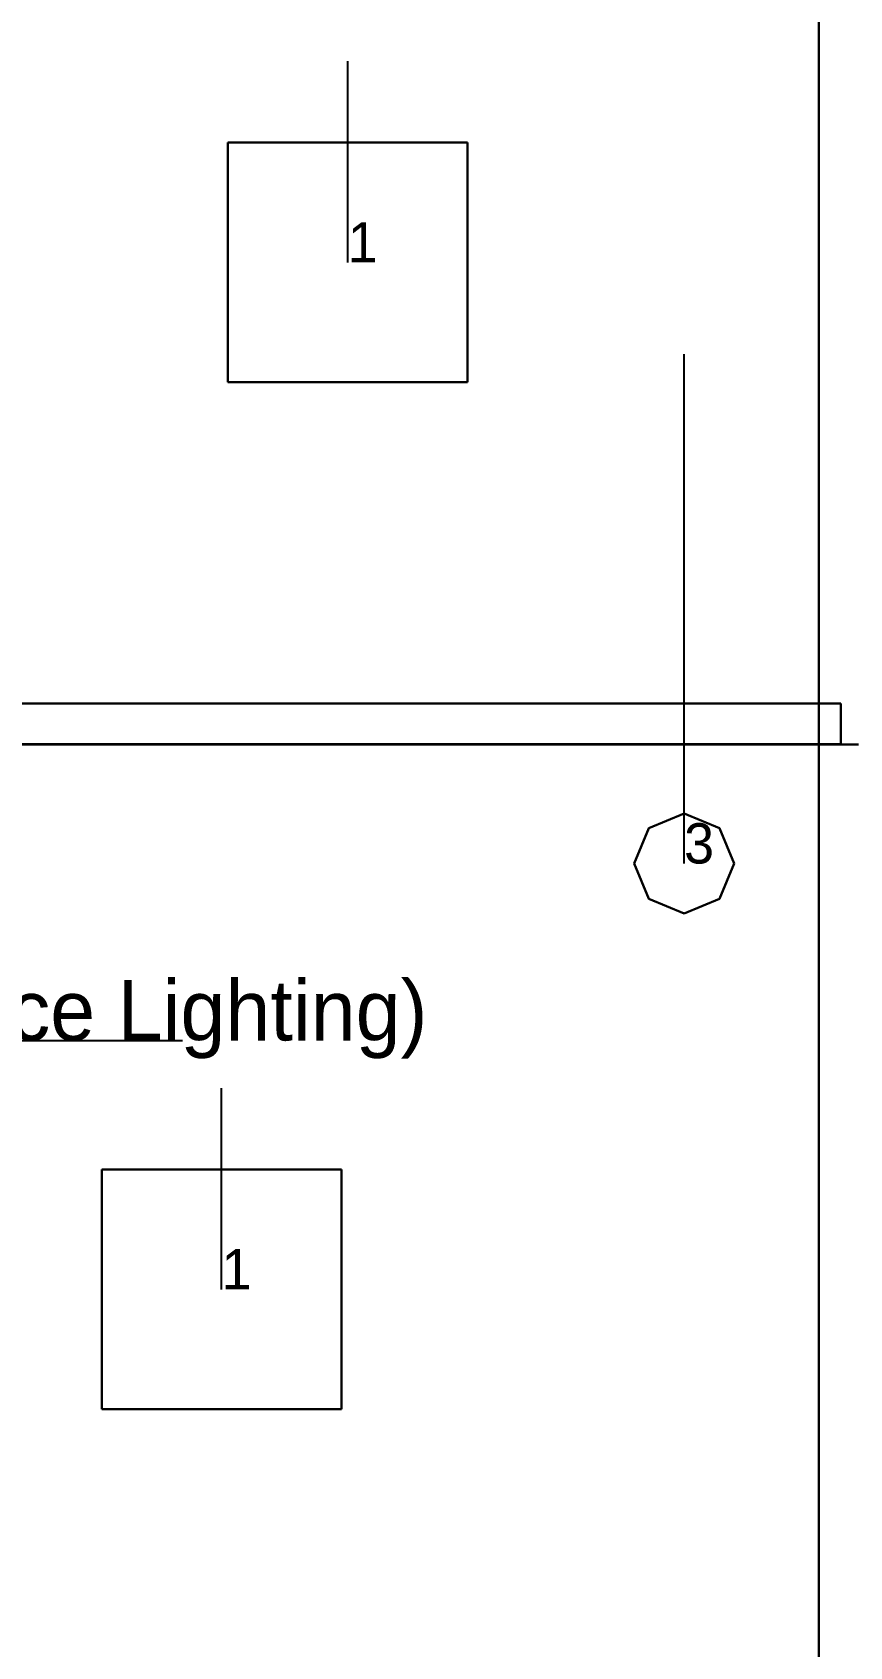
# Model space of a CAD drawing. Extents: x 0 to 48.1, y 0 to 23.7.
# Drawn here: x 18.392 to 20.422, y 9.895 to 13.903 of the extents above; entities that cross this region are included whole.
import ezdxf

# ---------------------------------------------------------------- set-up
doc = ezdxf.new("R2010")
doc.units = 0
doc.header["$MEASUREMENT"] = 0
for name, color, linetype in [('DLXFURN', 5, 'Continuous'), ('DLXLUM', 1, 'Continuous'), ('DLXLUMEX', 1, 'Continuous'), ('DLXSCENE', 7, 'Continuous'), ('DLXSUM', 9, 'Continuous')]:
    doc.layers.add(name, color=color, linetype=linetype)

# ---------------------------------------------------------------- blocks, each defined once
blk = doc.blocks.new('*U20')
at = {"color": 1}
blk.add_line((0, 0), (0, 0.5), dxfattribs=at)
for p, q in [((0.2975, 0.2975), (-0.2975, 0.2975)), ((-0.2975, 0.2975), (-0.2975, -0.2975)), ((-0.2975, 0.2975), (-0.2975, -0.2975)), ((-0.2975, -0.2975), (-0.2975, 0.2975)), ((-0.2975, 0.2975), (-0.2975, 0.2975)), ((0.2975, 0.2975), (-0.2975, 0.2975)), ((-0.2975, 0.2975), (-0.2975, 0.2975)), ((-0.2975, 0.2975), (0.2975, 0.2975)), ((-0.2975, -0.2975), (-0.2975, 0.2975)), ((-0.2975, 0.2975), (0.2975, 0.2975)), ((0.2975, -0.2975), (0.2975, 0.2975)), ((0.2975, 0.2975), (0.2975, 0.2975)), ((0.2975, -0.2975), (0.2975, 0.2975)), ((0.2975, 0.2975), (0.2975, 0.2975)), ((0.2975, 0.2975), (0.2975, -0.2975)), ((0.2975, 0.2975), (0.2975, -0.2975)), ((-0.2975, -0.2975), (0.2975, -0.2975)), ((-0.2975, -0.2975), (0.2975, -0.2975)), ((0.2975, -0.2975), (-0.2975, -0.2975)), ((-0.2975, -0.2975), (-0.2975, -0.2975)), ((-0.2975, -0.2975), (-0.2975, -0.2975)), ((0.2975, -0.2975), (-0.2975, -0.2975)), ((0.2975, -0.2975), (0.2975, -0.2975)), ((0.2975, -0.2975), (0.2975, -0.2975))]:
    blk.add_line(p, q)
at = {"layer": 'DLXLUMEX', "color": 7}
blk.add_text('1', height=0.1, dxfattribs=at).set_placement((0, 0))
blk = doc.blocks.new('*U31')
at = {"color": 1}
blk.add_line((0, 0), (0, 0.5), dxfattribs=at)
for p, q in [((0.2975, 0.2975), (-0.2975, 0.2975)), ((-0.2975, 0.2975), (-0.2975, -0.2975)), ((-0.2975, 0.2975), (-0.2975, -0.2975)), ((-0.2975, -0.2975), (-0.2975, 0.2975)), ((-0.2975, 0.2975), (-0.2975, 0.2975)), ((0.2975, 0.2975), (-0.2975, 0.2975)), ((-0.2975, 0.2975), (-0.2975, 0.2975)), ((-0.2975, 0.2975), (0.2975, 0.2975)), ((-0.2975, -0.2975), (-0.2975, 0.2975)), ((-0.2975, 0.2975), (0.2975, 0.2975)), ((0.2975, -0.2975), (0.2975, 0.2975)), ((0.2975, 0.2975), (0.2975, 0.2975)), ((0.2975, -0.2975), (0.2975, 0.2975)), ((0.2975, 0.2975), (0.2975, 0.2975)), ((0.2975, 0.2975), (0.2975, -0.2975)), ((0.2975, 0.2975), (0.2975, -0.2975)), ((-0.2975, -0.2975), (0.2975, -0.2975)), ((-0.2975, -0.2975), (0.2975, -0.2975)), ((0.2975, -0.2975), (-0.2975, -0.2975)), ((-0.2975, -0.2975), (-0.2975, -0.2975)), ((-0.2975, -0.2975), (-0.2975, -0.2975)), ((0.2975, -0.2975), (-0.2975, -0.2975)), ((0.2975, -0.2975), (0.2975, -0.2975)), ((0.2975, -0.2975), (0.2975, -0.2975))]:
    blk.add_line(p, q)
at = {"layer": 'DLXLUMEX', "color": 7}
blk.add_text('1', height=0.1, dxfattribs=at).set_placement((0, 0))
blk = doc.blocks.new('*U36')
at = {"color": 1}
blk.add_line((0, 0), (0, 1.265), dxfattribs=at)
for p, q in [((-0.0877, 0.0877), (0, 0.124)), ((0, 0.124), (-0.0877, 0.0877)), ((0, 0.124), (-0.0877, 0.0877)), ((-0.0877, 0.0877), (0, 0.124)), ((0, 0.124), (0.0877, 0.0877)), ((0.0877, 0.0877), (0, 0.124)), ((0.0877, 0.0877), (0, 0.124)), ((0, 0.124), (0, 0.124)), ((0, 0.124), (0.0877, 0.0877)), ((0, 0.124), (0, 0.124)), ((-0.124, 0), (-0.0877, 0.0877)), ((-0.0877, 0.0877), (-0.124, 0)), ((-0.0877, 0.0877), (-0.124, 0)), ((-0.124, 0), (-0.0877, 0.0877)), ((-0.0877, 0.0877), (-0.0877, 0.0877)), ((-0.0877, 0.0877), (-0.0877, 0.0877)), ((0.0877, 0.0877), (0.124, 0)), ((0.124, 0), (0.0877, 0.0877)), ((0.0877, 0.0877), (0.0877, 0.0877)), ((0.124, 0), (0.0877, 0.0877)), ((0.0877, 0.0877), (0.0877, 0.0877)), ((0.0877, 0.0877), (0.124, 0)), ((-0.0877, -0.0877), (-0.124, 0)), ((-0.124, 0), (-0.0877, -0.0877)), ((-0.124, 0), (-0.124, 0)), ((-0.124, 0), (-0.0877, -0.0877)), ((-0.0877, -0.0877), (-0.124, 0)), ((-0.124, 0), (-0.124, 0)), ((0.124, 0), (0.0877, -0.0877)), ((0.0877, -0.0877), (0.124, 0)), ((0.0877, -0.0877), (0.124, 0)), ((0.124, 0), (0.0877, -0.0877)), ((0.124, 0), (0.124, 0)), ((0.124, 0), (0.124, 0)), ((0, -0.124), (-0.0877, -0.0877)), ((-0.0877, -0.0877), (0, -0.124)), ((-0.0877, -0.0877), (-0.0877, -0.0877)), ((-0.0877, -0.0877), (0, -0.124)), ((0, -0.124), (-0.0877, -0.0877)), ((-0.0877, -0.0877), (-0.0877, -0.0877)), ((0.0877, -0.0877), (0, -0.124)), ((0, -0.124), (0.0877, -0.0877)), ((0, -0.124), (0.0877, -0.0877)), ((0.0877, -0.0877), (0, -0.124)), ((0.0877, -0.0877), (0.0877, -0.0877)), ((0.0877, -0.0877), (0.0877, -0.0877)), ((0, -0.124), (0, -0.124)), ((0, -0.124), (0, -0.124))]:
    blk.add_line(p, q)
at = {"layer": 'DLXLUMEX', "color": 7}
blk.add_text('3', height=0.1, dxfattribs=at).set_placement((0, 0))
blk = doc.blocks.new('*U41')
for p, q in [((-0.0877, 0.0877), (0, 0.124)), ((0, 0.124), (-0.0877, 0.0877)), ((0, 0.124), (-0.0877, 0.0877)), ((-0.0877, 0.0877), (0, 0.124)), ((0, 0.124), (0.0877, 0.0877)), ((0.0877, 0.0877), (0, 0.124)), ((0, 0.124), (0, 0.124)), ((0.0877, 0.0877), (0, 0.124)), ((0, 0.124), (0, 0.124)), ((0, 0.124), (0.0877, 0.0877)), ((-0.124, 0), (-0.0877, 0.0877)), ((-0.0877, 0.0877), (-0.124, 0)), ((-0.0877, 0.0877), (-0.124, 0)), ((-0.124, 0), (-0.0877, 0.0877)), ((-0.0877, 0.0877), (-0.0877, 0.0877)), ((-0.0877, 0.0877), (-0.0877, 0.0877)), ((0.0877, 0.0877), (0.124, 0)), ((0.124, 0), (0.0877, 0.0877)), ((0.0877, 0.0877), (0.0877, 0.0877)), ((0.124, 0), (0.0877, 0.0877)), ((0.0877, 0.0877), (0.0877, 0.0877)), ((0.0877, 0.0877), (0.124, 0)), ((-0.0877, -0.0877), (-0.124, 0)), ((-0.124, 0), (-0.0877, -0.0877)), ((-0.124, 0), (-0.124, 0)), ((-0.124, 0), (-0.0877, -0.0877)), ((-0.0877, -0.0877), (-0.124, 0)), ((-0.124, 0), (-0.124, 0)), ((0.124, 0), (0.0877, -0.0877)), ((0.0877, -0.0877), (0.124, 0)), ((0.0877, -0.0877), (0.124, 0)), ((0.124, 0), (0.0877, -0.0877)), ((0.124, 0), (0.124, 0)), ((0.124, 0), (0.124, 0)), ((0, -0.124), (-0.0877, -0.0877)), ((-0.0877, -0.0877), (0, -0.124)), ((-0.0877, -0.0877), (-0.0877, -0.0877)), ((-0.0877, -0.0877), (0, -0.124)), ((0, -0.124), (-0.0877, -0.0877)), ((-0.0877, -0.0877), (-0.0877, -0.0877)), ((0.0877, -0.0877), (0, -0.124)), ((0, -0.124), (0.0877, -0.0877)), ((0, -0.124), (0.0877, -0.0877)), ((0.0877, -0.0877), (0, -0.124)), ((0.0877, -0.0877), (0.0877, -0.0877)), ((0.0877, -0.0877), (0.0877, -0.0877)), ((0, -0.124), (0, -0.124)), ((0, -0.124), (0, -0.124))]:
    blk.add_line(p, q)
at = {"color": 1}
blk.add_line((0, 0), (1.265, 0), dxfattribs=at)
at = {"layer": 'DLXLUMEX', "color": 7}
blk.add_text('6', height=0.1, dxfattribs=at).set_placement((0, 0))
blk = doc.blocks.new('*U74')
for p, q in [((0.1, 9.8021), (0.1, 0.118)), ((0.1, 0.118), (0.1, 9.8021)), ((0.1, 9.8021), (0.1, 0.118)), ((0.1, 0.118), (0.1, 9.8021))]:
    blk.add_line(p, q)
blk = doc.blocks.new('*U77')
for p, q in [((12.573, -0.0994), (-0.027, -0.1)), ((-0.027, -0.1), (12.573, -0.0994)), ((-0.027, -0.1), (12.573, -0.0994)), ((12.573, -0.0994), (-0.027, -0.1)), ((12.573, -0.2), (12.573, -0.0994)), ((12.573, -0.0994), (12.573, -0.2)), ((12.573, -0.2), (12.573, -0.0994)), ((12.573, -0.0994), (12.573, -0.0994)), ((12.573, -0.0994), (12.573, -0.2)), ((12.573, -0.0994), (12.573, -0.0994)), ((-0.027, -0.2), (12.573, -0.2)), ((12.573, -0.2), (-0.027, -0.2)), ((-0.027, -0.2), (12.573, -0.2)), ((12.573, -0.2), (-0.027, -0.2)), ((12.573, -0.2), (12.573, -0.2)), ((12.573, -0.2), (12.573, -0.2))]:
    blk.add_line(p, q)
blk = doc.blocks.new('*U132')
for p, q in [((14.4099, 12.1349), (20.4434, 12.1349)), ((14.4099, 12.1349), (20.4434, 12.1349)), ((20.4434, 12.1349), (14.4099, 12.1349)), ((20.4434, 12.1349), (14.4099, 12.1349))]:
    blk.add_line(p, q)
blk = doc.blocks.new('*U135')
for p, q in [((-3.0167, -2.0882), (3.0167, -2.0882)), ((3.0167, -2.0882), (-3.0167, -2.0882)), ((3.0167, -2.0882), (-3.0167, -2.0882))]:
    blk.add_line(p, q)
blk = doc.blocks.new('*U146')
at = {"layer": 'DLXSUM'}
for s, p in [('Vinny (Office Lighting)', (0, 0)), ('782 m2', (0, -0.2)), ('5.0 W/m2', (0, -0.4))]:
    blk.add_text(s, height=0.15, dxfattribs=at).set_placement(p)

msp = doc.modelspace()

# ---------------------------------------------------------------- block references
at = {"layer": 'DLXFURN'}
for name, p in [('*U74', (20.2447, 6.5157)), ('*U77', (7.827, 12.3359))]:
    msp.add_blockref(name, p, dxfattribs=at)
at = {"layer": 'DLXLUM'}
for name, p in [('*U20', (19.1753, 13.3318)), ('*U36', (20.0105, 11.8395)), ('*U41', (17.5, 11.4)), ('*U31', (18.8621, 10.782))]:
    msp.add_blockref(name, p, dxfattribs=at)
at = {"layer": 'DLXSCENE'}
for name, p in [('*U132', (0, 0)), ('*U135', (17.4267, 14.2231))]:
    msp.add_blockref(name, p, dxfattribs=at)
at = {"layer": 'DLXSUM'}
msp.add_blockref('*U146', (17.4, 11.4), dxfattribs=at)

doc.saveas('drawing.dxf')
